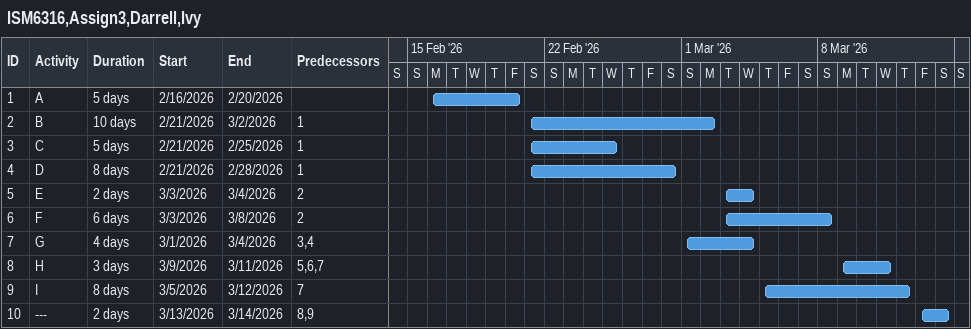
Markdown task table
ISM6316,Assign3,Darrell,Ivy

| ID | Task | Duration | Start | Finish | Predecessors |
|---|---|---|---|---|---|
| 1 | A | 5d | 2026-02-16 | 2026-02-20 |  |
| 2 | B | 10d | 2026-02-21 | 2026-03-02 | 1 |
| 3 | C | 5d | 2026-02-21 | 2026-02-25 | 1 |
| 4 | D | 8d | 2026-02-21 | 2026-02-28 | 1 |
| 5 | E | 2d | 2026-03-03 | 2026-03-04 | 2 |
| 6 | F | 6d | 2026-03-03 | 2026-03-08 | 2 |
| 7 | G | 4d | 2026-03-01 | 2026-03-04 | 3, 4 |
| 8 | H | 3d | 2026-03-09 | 2026-03-11 | 5, 6, 7 |
| 9 | I | 8d | 2026-03-05 | 2026-03-12 | 7 |
| 10 | --- | 2d | 2026-03-13 | 2026-03-14 | 8, 9 |
